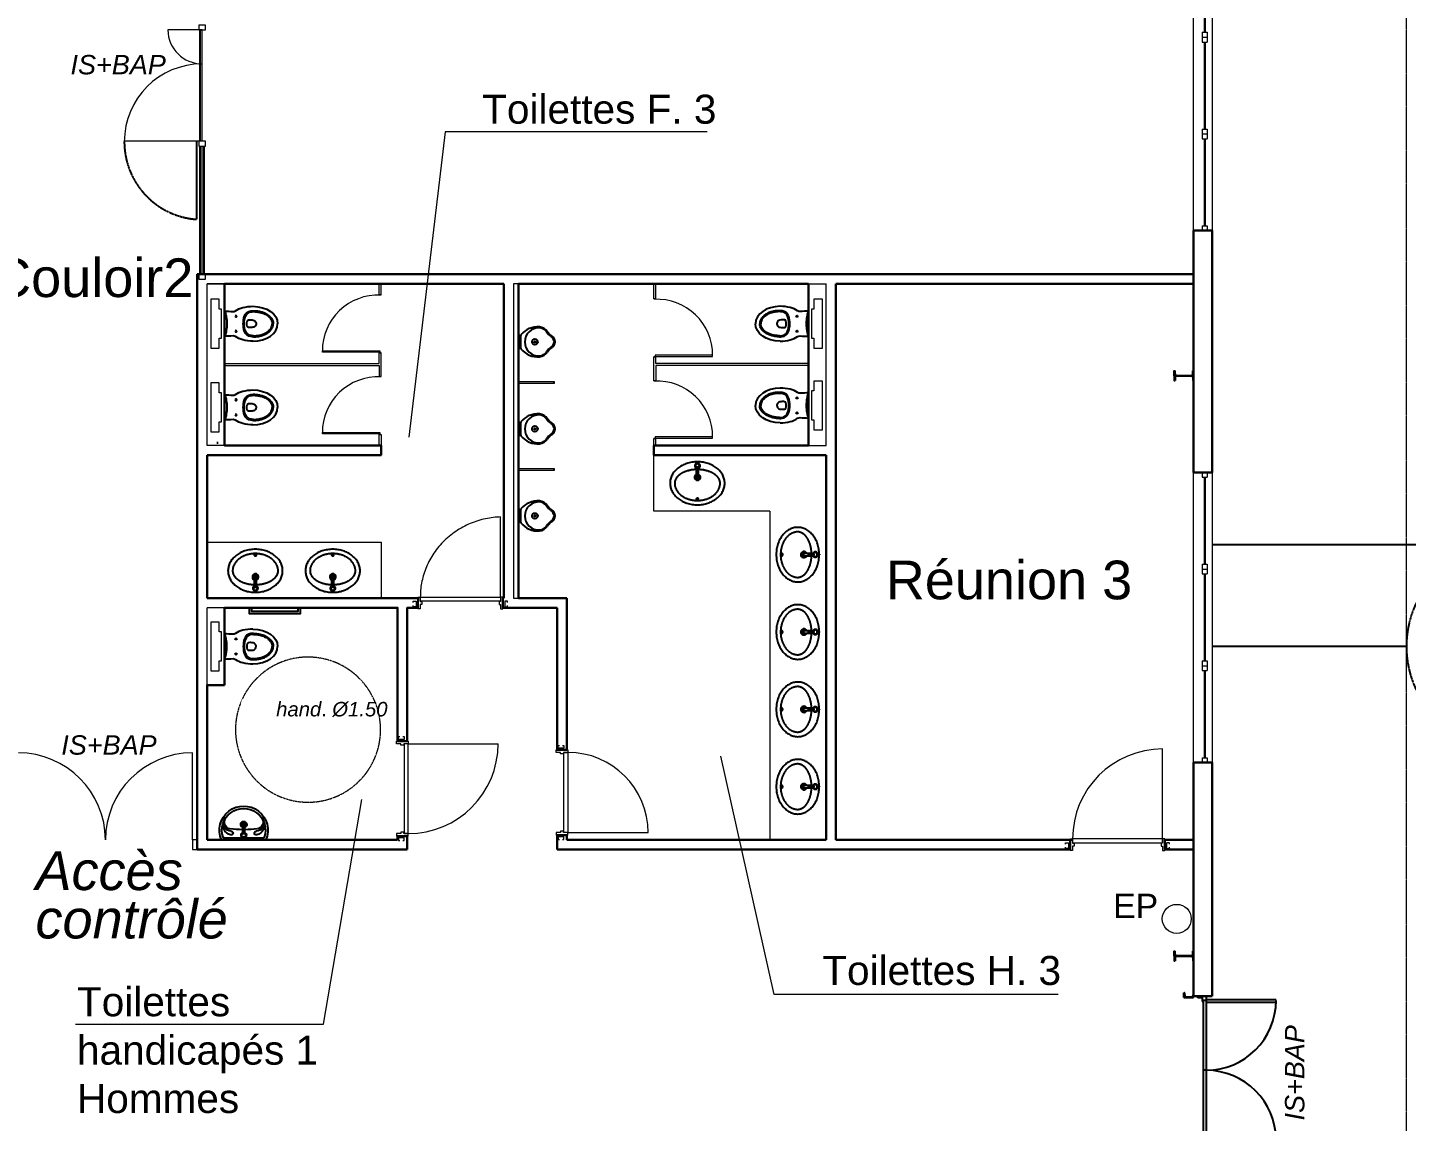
# Model space of a CAD drawing. Header units: metres. Extents: x 134472 to 303672, y 136880 to 366415.
# Drawn here: x 260292 to 274547, y 278638 to 289949 of the extents above; entities that cross this region are included whole.
import ezdxf

# ---------------------------------------------------------------- set-up
doc = ezdxf.new("R2010")
doc.units = ezdxf.units.M
doc.header["$LTSCALE"] = 2
doc.header["$MEASUREMENT"] = 0
for name, pattern in [('CONTINU', [0]), ('Planta_2$0$CACHE', [0.375, 0.25, -0.125]), ('STYLE_12', [0.46875, 0.3125, -0.15625])]:
    doc.linetypes.add(name, pattern=pattern)
for name, color, linetype in [('0.01', 8, 'Continuous'), ('0.1TEN', 133, 'Planta_2$0$CACHE'), ('1', 5, 'Continuous'), ('16', 112, 'Continuous'), ('CFD-Tech Plumbing', 7, 'Continuous'), ('MOJI', 7, 'Continuous'), ('X-carpinterias', 4, 'Continuous')]:
    doc.layers.add(name, color=color, linetype=linetype)
for name, color, linetype, lineweight in [('0.03', 151, 'Continuous', 5), ('0.03TEN', 8, 'STYLE_12', 5), ('0.10', 92, 'Continuous', 9), ('0.15', 5, 'Continuous', 15), ('0.30', 1, 'Continuous', 30), ('slh-aa-chassis', 3, 'Continuous', 0), ('slh-aa-EP', 2, 'Continuous', 0)]:
    doc.layers.add(name, color=color, linetype=linetype, lineweight=lineweight)
doc.styles.add('arial', font='arial.ttf')

# ---------------------------------------------------------------- blocks, each defined once
blk = doc.blocks.new('toilet')
for points in [[(295, 180, 0.062452), (190, 167, 0.08424), (114, 133, -0.160362), (89, 126, 0.004478), (0, 130), (0, 0), (0, -130, 0.004478), (89, -126, -0.160362), (114, -133, 0.08424), (190, -167, 0.062452), (295, -180)], [(0, -120), (2, -120, 0.30557), (7, -116, 0.057888), (19, -72, 0.038336), (25, 0, 0.038336), (19, 72, 0.057888), (7, 116, 0.30557), (2, 120), (0, 120)], [(300, 135, 0.031937), (274, 133, 0.284793), (208, 80, 0.083519), (195, 0, 0.083519), (208, -80, 0.284793), (274, -133, 0.031937), (300, -135)], [(300, 125, 0.031937), (275, 123, 0.284793), (218, 77, 0.083519), (205, 0, 0.083519), (218, -77, 0.284793), (275, -123, 0.031937), (300, -125)]]:
    blk.add_lwpolyline(points, format="xyb")
blk.add_lwpolyline([(5, 115), (5, 0), (5, -115)])
blk.add_lwpolyline([(249, 39, 0.321323), (236, 28, 0.058759), (232, 0, 0.058759), (236, -28, 0.321323), (249, -39, 0.062214), (298, -37, 0.292941), (326, -12, 0.06519), (328, 0, 0.06519), (326, 12, 0.292941), (298, 37, 0.062214)], format="xyb", close=True)
for centre in [(120, 78), (120, -78)]:
    blk.add_circle(centre, 7.5)
at = {"extrusion": (0, 0, -1)}
blk.add_ellipse((295, 0), major_axis=(-255, 0), ratio=0.705828, start_param=1.570647, end_param=3.141292, dxfattribs=at)
blk.add_ellipse((295, 0), major_axis=(255, 0), ratio=0.705827, start_param=4.712055, end_param=6.282514)
for points, knots in [([(300, 135), (307, 135), (314, 135), (335, 133), (348, 132), (374, 126), (386, 123), (410, 115), (421, 110), (441, 98), (451, 92), (468, 78), (475, 71), (488, 55), (493, 46), (500, 31), (502, 24), (504, 11), (505, 5), (505, 0)], [1.570796, 1.570796, 1.570796, 1.570796, 1.675776, 1.675776, 1.873884, 1.873884, 2.071992, 2.071992, 2.270101, 2.270101, 2.468209, 2.468209, 2.666317, 2.666317, 2.864425, 2.864425, 3.022458, 3.022458, 3.141593, 3.141593, 3.141593, 3.141593]), ([(300, 125), (307, 125), (314, 125), (334, 123), (347, 122), (373, 116), (386, 113), (409, 104), (420, 99), (438, 88), (445, 84), (458, 73), (464, 67), (475, 56), (479, 50), (486, 37), (489, 31), (493, 18), (494, 11), (495, 3), (495, 2), (495, 0)], [1.570796, 1.570796, 1.570796, 1.570796, 1.674428, 1.674428, 1.881692, 1.881692, 2.088956, 2.088956, 2.296219, 2.296219, 2.456954, 2.456954, 2.618871, 2.618871, 2.780788, 2.780788, 2.942705, 2.942705, 3.104622, 3.104622, 3.141593, 3.141593, 3.141593, 3.141593]), ([(300, -125), (307, -125), (314, -125), (334, -123), (347, -122), (373, -116), (386, -113), (409, -104), (420, -99), (438, -88), (445, -84), (458, -73), (464, -67), (475, -56), (479, -50), (486, -37), (489, -31), (493, -18), (494, -11), (495, -3), (495, -2), (495, 0)], [1.570796, 1.570796, 1.570796, 1.570796, 1.674428, 1.674428, 1.881692, 1.881692, 2.088956, 2.088956, 2.296219, 2.296219, 2.456954, 2.456954, 2.618871, 2.618871, 2.780788, 2.780788, 2.942705, 2.942705, 3.104622, 3.104622, 3.141593, 3.141593, 3.141593, 3.141593]), ([(300, -135), (307, -135), (314, -135), (335, -133), (348, -132), (374, -126), (386, -123), (410, -115), (421, -110), (441, -98), (451, -92), (468, -78), (475, -71), (488, -55), (493, -46), (500, -31), (502, -24), (504, -11), (505, -5), (505, 0)], [1.570796, 1.570796, 1.570796, 1.570796, 1.675776, 1.675776, 1.873884, 1.873884, 2.071992, 2.071992, 2.270101, 2.270101, 2.468209, 2.468209, 2.666317, 2.666317, 2.864425, 2.864425, 3.022458, 3.022458, 3.141593, 3.141593, 3.141593, 3.141593])]:
    blk.add_open_spline(points, degree=3, knots=knots)
blk = doc.blocks.new('洗面台')
for p, q in [((-12, -128), (-12, -240)), ((-4, -132), (-4, -184)), ((-3, -68), (-3, -92)), ((-3, -68), (3, -68)), ((3, -92), (3, -68)), ((4, -184), (4, -132)), ((12, -240), (12, -128))]:
    blk.add_line(p, q)
for points in [[(-3, -70, 0), (-17, -70, 0), (-31, -71, 0), (-44, -73, 0), (-58, -75, 0), (-71, -77, 0), (-85, -80, 0), (-98, -84, 0), (-111, -88, 0), (-123, -92, 0), (-135, -97, 0), (-147, -103, 0), (-159, -109, 0), (-170, -115, 0), (-181, -122, 0), (-191, -129, 0), (-201, -136, 0), (-211, -144, 0), (-220, -153, 0), (-228, -161, 0), (-236, -170, 0), (-243, -179, 0), (-250, -189, 0), (-256, -199, 0), (-262, -209, 0), (-267, -219, 0), (-271, -229, 0), (-274, -240, 0), (-277, -250, 0), (-280, -261, 0), (-281, -272, 0), (-282, -283, 0), (-282, -294, 0), (-282, -305, 0), (-281, -315, 0), (-279, -326, 0), (-277, -337, 0), (-274, -348, 0), (-270, -358, 0), (-266, -368, 0), (-261, -378, 0), (-255, -388, 0), (-249, -398, 0), (-242, -408, 0), (-234, -417, 0), (-226, -426, 0), (-218, -434, 0), (-209, -442, 0), (-199, -450, 0), (-189, -458, 0), (-179, -465, 0), (-168, -472, 0), (-156, -478, 0), (-145, -484, 0), (-133, -489, 0), (-120, -494, 0), (-108, -498, 0), (-95, -502, 0), (-82, -505, 0), (-68, -508, 0), (-55, -511, 0), (-41, -513, 0), (-28, -514, 0), (-14, -515, 0), (0, -515, 0), (14, -515, 0), (28, -514, 0), (41, -513, 0), (55, -511, 0), (68, -508, 0), (82, -505, 0), (95, -502, 0), (108, -498, 0), (120, -494, 0), (133, -489, 0), (145, -484, 0), (156, -478, 0), (168, -472, 0), (179, -465, 0), (189, -458, 0), (199, -450, 0), (209, -442, 0), (218, -434, 0), (226, -426, 0), (234, -417, 0), (242, -408, 0), (249, -398, 0), (255, -388, 0), (261, -378, 0), (266, -368, 0), (270, -358, 0), (274, -348, 0), (277, -337, 0), (279, -326, 0), (281, -315, 0), (282, -305, 0), (283, -294, 0), (282, -283, 0), (281, -272, 0), (280, -261, 0), (277, -250, 0), (274, -240, 0), (271, -229, 0), (267, -219, 0), (262, -209, 0), (256, -199, 0), (250, -189, 0), (243, -179, 0), (236, -170, 0), (228, -161, 0), (220, -153, 0), (211, -144, 0), (201, -136, 0), (191, -129, 0), (181, -122, 0), (170, -115, 0), (159, -109, 0), (147, -103, 0), (135, -97, 0), (123, -92, 0), (111, -88, 0), (98, -84, 0), (85, -80, 0), (71, -77, 0), (58, -75, 0), (44, -73, 0), (31, -71, 0), (17, -70, 0), (3, -70, 0)], [(-12, -150, 0), (-15, -150, 0), (-18, -150, 0), (-21, -151, 0), (-24, -151, 0), (-26, -151, 0), (-29, -151, 0), (-32, -151, 0), (-35, -152, 0), (-37, -152, 0), (-40, -152, 0), (-43, -152, 0), (-46, -153, 0), (-48, -153, 0), (-51, -153, 0), (-54, -154, 0), (-57, -154, 0), (-59, -155, 0), (-62, -155, 0), (-65, -155, 0), (-67, -156, 0), (-70, -156, 0), (-73, -157, 0), (-75, -158, 0), (-78, -158, 0), (-80, -159, 0), (-83, -159, 0), (-86, -160, 0), (-88, -160, 0), (-91, -161, 0), (-93, -162, 0), (-96, -162, 0), (-99, -163, 0), (-101, -164, 0), (-104, -165, 0), (-106, -165, 0), (-109, -166, 0), (-111, -167, 0), (-113, -168, 0), (-116, -169, 0), (-118, -169, 0), (-121, -170, 0), (-123, -171, 0), (-125, -172, 0), (-128, -173, 0), (-130, -174, 0), (-132, -175, 0), (-135, -176, 0), (-137, -177, 0), (-139, -178, 0), (-141, -179, 0), (-144, -180, 0), (-146, -181, 0), (-148, -182, 0), (-150, -183, 0), (-152, -184, 0), (-154, -185, 0), (-157, -186, 0), (-159, -187, 0), (-161, -189, 0), (-163, -190, 0), (-165, -191, 0), (-167, -192, 0), (-169, -193, 0), (-171, -194, 0), (-172, -196, 0), (-174, -197, 0), (-176, -198, 0), (-178, -199, 0), (-180, -201, 0), (-182, -202, 0), (-183, -203, 0), (-185, -205, 0), (-187, -206, 0), (-188, -207, 0), (-190, -209, 0), (-192, -210, 0), (-193, -211, 0), (-195, -213, 0), (-196, -214, 0), (-198, -216, 0), (-199, -217, 0), (-201, -219, 0), (-202, -220, 0), (-204, -221, 0), (-205, -223, 0), (-206, -224, 0), (-208, -226, 0), (-209, -227, 0), (-210, -229, 0), (-212, -230, 0), (-213, -232, 0), (-214, -234, 0), (-215, -235, 0), (-216, -237, 0), (-217, -238, 0), (-218, -240, 0), (-219, -241, 0), (-220, -243, 0), (-221, -244, 0), (-222, -246, 0), (-223, -248, 0), (-224, -249, 0), (-225, -251, 0), (-226, -253, 0), (-226, -254, 0), (-227, -256, 0), (-228, -257, 0), (-228, -259, 0), (-229, -261, 0), (-230, -262, 0), (-230, -264, 0), (-231, -266, 0), (-231, -267, 0), (-232, -269, 0), (-232, -271, 0), (-233, -272, 0), (-233, -274, 0), (-233, -276, 0), (-234, -277, 0), (-234, -279, 0), (-234, -281, 0), (-234, -282, 0), (-235, -284, 0), (-235, -286, 0), (-235, -287, 0), (-235, -289, 0), (-235, -291, 0), (-235, -293, 0)], [(235, -293, 0), (235, -291, 0), (235, -289, 0), (235, -287, 0), (235, -286, 0), (235, -284, 0), (234, -282, 0), (234, -281, 0), (234, -279, 0), (234, -277, 0), (233, -276, 0), (233, -274, 0), (233, -272, 0), (232, -271, 0), (232, -269, 0), (231, -267, 0), (231, -266, 0), (230, -264, 0), (230, -262, 0), (229, -261, 0), (228, -259, 0), (228, -257, 0), (227, -256, 0), (226, -254, 0), (226, -253, 0), (225, -251, 0), (224, -249, 0), (223, -248, 0), (222, -246, 0), (221, -244, 0), (220, -243, 0), (219, -241, 0), (218, -240, 0), (217, -238, 0), (216, -237, 0), (215, -235, 0), (214, -234, 0), (213, -232, 0), (212, -230, 0), (210, -229, 0), (209, -227, 0), (208, -226, 0), (206, -224, 0), (205, -223, 0), (204, -221, 0), (202, -220, 0), (201, -219, 0), (199, -217, 0), (198, -216, 0), (196, -214, 0), (195, -213, 0), (193, -211, 0), (192, -210, 0), (190, -209, 0), (188, -207, 0), (187, -206, 0), (185, -205, 0), (183, -203, 0), (182, -202, 0), (180, -201, 0), (178, -199, 0), (176, -198, 0), (174, -197, 0), (172, -196, 0), (171, -194, 0), (169, -193, 0), (167, -192, 0), (165, -191, 0), (163, -190, 0), (161, -189, 0), (159, -187, 0), (157, -186, 0), (154, -185, 0), (152, -184, 0), (150, -183, 0), (148, -182, 0), (146, -181, 0), (144, -180, 0), (141, -179, 0), (139, -178, 0), (137, -177, 0), (135, -176, 0), (132, -175, 0), (130, -174, 0), (128, -173, 0), (125, -172, 0), (123, -171, 0), (121, -170, 0), (118, -169, 0), (116, -169, 0), (113, -168, 0), (111, -167, 0), (109, -166, 0), (106, -165, 0), (104, -165, 0), (101, -164, 0), (99, -163, 0), (96, -162, 0), (93, -162, 0), (91, -161, 0), (88, -160, 0), (86, -160, 0), (83, -159, 0), (80, -159, 0), (78, -158, 0), (75, -158, 0), (73, -157, 0), (70, -156, 0), (67, -156, 0), (65, -155, 0), (62, -155, 0), (59, -155, 0), (57, -154, 0), (54, -154, 0), (51, -153, 0), (48, -153, 0), (46, -153, 0), (43, -152, 0), (40, -152, 0), (37, -152, 0), (35, -152, 0), (32, -151, 0), (29, -151, 0), (26, -151, 0), (24, -151, 0), (21, -151, 0), (18, -150, 0), (15, -150, 0), (12, -150, 0)], [(-235, -293, 0), (-235, -297, 0), (-235, -301, 0), (-234, -306, 0), (-234, -310, 0), (-233, -314, 0), (-232, -319, 0), (-232, -323, 0), (-230, -327, 0), (-229, -331, 0), (-228, -336, 0), (-226, -340, 0), (-225, -344, 0), (-223, -348, 0), (-221, -352, 0), (-219, -356, 0), (-217, -360, 0), (-215, -364, 0), (-212, -368, 0), (-210, -372, 0), (-207, -376, 0), (-204, -380, 0), (-202, -384, 0), (-199, -387, 0), (-195, -391, 0), (-192, -395, 0), (-189, -398, 0), (-185, -402, 0), (-182, -405, 0), (-178, -408, 0), (-174, -412, 0), (-170, -415, 0), (-166, -418, 0), (-162, -421, 0), (-158, -424, 0), (-153, -427, 0), (-149, -430, 0), (-145, -432, 0), (-140, -435, 0), (-135, -438, 0), (-131, -440, 0), (-126, -442, 0), (-121, -445, 0), (-116, -447, 0), (-111, -449, 0), (-106, -451, 0), (-100, -453, 0), (-95, -455, 0), (-90, -456, 0), (-85, -458, 0), (-79, -460, 0), (-74, -461, 0), (-68, -462, 0), (-63, -464, 0), (-57, -465, 0), (-51, -466, 0), (-46, -467, 0), (-40, -467, 0), (-34, -468, 0), (-29, -469, 0), (-23, -469, 0), (-17, -470, 0), (-12, -470, 0), (-6, -470, 0), (0, -470, 0), (6, -470, 0), (12, -470, 0), (17, -470, 0), (23, -469, 0), (29, -469, 0), (34, -468, 0), (40, -467, 0), (46, -467, 0), (51, -466, 0), (57, -465, 0), (63, -464, 0), (68, -462, 0), (74, -461, 0), (79, -460, 0), (85, -458, 0), (90, -456, 0), (95, -455, 0), (100, -453, 0), (106, -451, 0), (111, -449, 0), (116, -447, 0), (121, -445, 0), (126, -442, 0), (131, -440, 0), (135, -438, 0), (140, -435, 0), (145, -432, 0), (149, -430, 0), (153, -427, 0), (158, -424, 0), (162, -421, 0), (166, -418, 0), (170, -415, 0), (174, -412, 0), (178, -408, 0), (182, -405, 0), (185, -402, 0), (189, -398, 0), (192, -395, 0), (195, -391, 0), (199, -387, 0), (202, -384, 0), (204, -380, 0), (207, -376, 0), (210, -372, 0), (212, -368, 0), (215, -364, 0), (217, -360, 0), (219, -356, 0), (221, -352, 0), (223, -348, 0), (225, -344, 0), (226, -340, 0), (228, -336, 0), (229, -331, 0), (230, -327, 0), (232, -323, 0), (232, -319, 0), (233, -314, 0), (234, -310, 0), (234, -306, 0), (235, -301, 0), (235, -297, 0), (235, -293, 0)], [(-12, -456, 0), (-12, -456, 0), (-12, -456, 0), (-12, -457, 0), (-12, -457, 0), (-12, -457, 0), (-12, -458, 0), (-12, -458, 0), (-12, -458, 0), (-11, -459, 0), (-11, -459, 0), (-11, -459, 0), (-10, -460, 0), (-10, -460, 0), (-10, -460, 0), (-9, -460, 0), (-9, -461, 0), (-8, -461, 0), (-8, -461, 0), (-7, -461, 0), (-7, -462, 0), (-6, -462, 0), (-6, -462, 0), (-5, -462, 0), (-5, -462, 0), (-4, -462, 0), (-4, -462, 0), (-3, -463, 0), (-2, -463, 0), (-2, -463, 0), (-1, -463, 0), (-1, -463, 0), (0, -463, 0), (1, -463, 0), (1, -463, 0), (2, -463, 0), (2, -463, 0), (3, -463, 0), (4, -462, 0), (4, -462, 0), (5, -462, 0), (5, -462, 0), (6, -462, 0), (6, -462, 0), (7, -462, 0), (7, -461, 0), (8, -461, 0), (8, -461, 0), (9, -461, 0), (9, -460, 0), (10, -460, 0), (10, -460, 0), (10, -460, 0), (11, -459, 0), (11, -459, 0), (11, -459, 0), (12, -458, 0), (12, -458, 0), (12, -458, 0), (12, -457, 0), (12, -457, 0), (12, -457, 0), (12, -456, 0), (12, -456, 0), (12, -456, 0), (12, -455, 0), (12, -455, 0), (12, -454, 0), (12, -454, 0), (12, -454, 0), (12, -453, 0), (12, -453, 0), (12, -453, 0), (11, -452, 0), (11, -452, 0), (11, -452, 0), (10, -451, 0), (10, -451, 0), (10, -451, 0), (9, -451, 0), (9, -450, 0), (8, -450, 0), (8, -450, 0), (7, -450, 0), (7, -449, 0), (6, -449, 0), (6, -449, 0), (5, -449, 0), (5, -449, 0), (4, -449, 0), (4, -449, 0), (3, -448, 0), (2, -448, 0), (2, -448, 0), (1, -448, 0), (1, -448, 0), (0, -448, 0), (-1, -448, 0), (-1, -448, 0), (-2, -448, 0), (-2, -448, 0), (-3, -448, 0), (-4, -449, 0), (-4, -449, 0), (-5, -449, 0), (-5, -449, 0), (-6, -449, 0), (-6, -449, 0), (-7, -449, 0), (-7, -450, 0), (-8, -450, 0), (-8, -450, 0), (-9, -450, 0), (-9, -451, 0), (-10, -451, 0), (-10, -451, 0), (-10, -451, 0), (-11, -452, 0), (-11, -452, 0), (-11, -452, 0), (-12, -453, 0), (-12, -453, 0), (-12, -453, 0), (-12, -454, 0), (-12, -454, 0), (-12, -454, 0), (-12, -455, 0), (-12, -455, 0), (-12, -456, 0)]]:
    blk.add_polyline3d(points)
for centre, radius, start, end in [((0, -112), 27.5, 96.2629, 242.9643), ((0, -112), 20.5, 0, 180), ((0, -112), 20.5, 180, 0), ((-4, -126), 1.7, 0, 180), ((-4, -126), 1.7, 180, 0), ((4, -126), 1.7, 0, 180), ((4, -126), 1.7, 180, 0), ((0, -112), 27.5, 297.0357, 83.7371), ((0, -230), 31.5, 113.3799, 66.6201), ((0, -230), 23.5, 122.1349, 57.8651), ((0, -256), 24.8, 59.7107, 120.2893), ((0, -262), 24.8, 59.7107, 120.2893), ((0, -219), 24.8, 239.7107, 300.2893), ((0, -144), 40, 264.2608, 275.7392), ((115, -293), 120, 0, 2.007)]:
    blk.add_arc(centre, radius, start, end)
blk = doc.blocks.new('A$C222E2FC4')
for radius in [30, 7]:
    blk.add_circle((0, -170), radius)
for centre, radius, start, end in [((-151, 58), 115, 313.3209, 329.3595), ((151, 58), 115, 210.6405, 226.6791), ((79, -204), 235, 130.283, 183.4274), ((0, -210), 145, 90, 183.0755), ((0, -593), 573, 90, 97.1827), ((0, -593), 573, 82.8173, 90), ((0, -210), 145, 356.9245, 90), ((-79, -204), 235, 356.5726, 49.717), ((-37, -202), 119, 187.8342, 234.9693), ((-53, -212), 92.5, 183.9411, 220.7425), ((-42, -202), 107, 221.0811, 234.9693), ((42, -202), 107, 305.0307, 318.9189), ((37, -202), 119, 305.0307, 352.1658), ((53, -212), 92.5, 319.2575, 356.0589), ((-212, -449), 184, 34.1818, 54.587), ((-217, -449), 196, 34.1818, 54.587), ((0, -310), 69.5, 210.3208, 329.6792), ((0, -301), 66.6, 214.1977, 325.8023), ((217, -449), 196, 125.413, 145.8182), ((212, -449), 184, 125.413, 145.8182)]:
    blk.add_arc(centre, radius, start, end)
blk = doc.blocks.new('bowl')
at = {"layer": 'CFD-Tech Plumbing'}
for p, q in [((-20, 203), (-20, 0)), ((0, -229), (0, 229)), ((-178, 12), (-66, 12)), ((-122, 4), (-70, 4)), ((-30, 3), (-6, 3)), ((-20, 0), (-20, -203)), ((-6, -3), (-6, 3)), ((-66, -12), (-178, -12)), ((-70, -4), (-122, -4)), ((-6, -3), (-30, -3))]:
    blk.add_line(p, q, dxfattribs=at)
for centre, radius, start, end in [((-100, 0), 250, 66.4218, 293.5782), ((-100, 0), 225, 70.9992, 289.0008), ((-184, 128), 72.4, 11.7772, 123.2618), ((-170, 127), 80, 1.714, 114.9875), ((-152, 108), 105, 14.9396, 115.7465), ((-30, 203), 10, 0, 70.9993), ((-160, 0), 31.5, 23.3799, 336.6201), ((-157, 0), 24.8, 149.7107, 210.2893), ((-200, 0), 24.8, 329.7107, 30.2893), ((-160, 0), 20, 38.6822, 141.3178), ((-194, 0), 24.8, 329.7107, 30.2893), ((-82, 0), 40, 174.2608, 185.7392), ((-1405, 0), 1300, 0.5509, 6.2883), ((-70, 130), 20, 181.714, 14.9396), ((-50, 0), 27.5, 6.2629, 152.9643), ((-50, 0), 20.5, 90, 270), ((-64, 4), 1.7, 90, 270), ((-64, 4), 1.7, 270, 90), ((-50, 0), 20.5, 270, 90), ((-184, -128), 72.4, 236.7382, 349.6681), ((-170, -127), 80, 245.0125, 358.286), ((-152, -108), 105, 244.2535, 345.0604), ((-160, 0), 20, 218.6822, 321.3178), ((-1405, 0), 1300, 353.7885, 359.4491), ((-70, -130), 20, 345.0604, 178.286), ((-50, 0), 27.5, 207.0357, 353.7371), ((-64, -4), 1.7, 90, 270), ((-64, -4), 1.7, 270, 90), ((-30, -203), 10, 289.0007, 0)]:
    blk.add_arc(centre, radius, start, end, dxfattribs=at)
blk = doc.blocks.new('chassis simple 1m')
at = {"layer": 'slh-aa-chassis', "linetype": 'CONTINU', "lineweight": 0}
for p, q in [((0, 0), (50, 0)), ((0, 0), (0, -50)), ((50, 0), (50, -50)), ((0, -50), (50, -50)), ((20, -50), (20, -950)), ((30, -50), (30, -950)), ((0, -950), (50, -950)), ((0, -950), (0, -1000)), ((50, -950), (50, -1000)), ((0, -1000), (50, -1000))]:
    blk.add_line(p, q, dxfattribs=at)
blk = doc.blocks.new('slh-aa-EP')
at = {"color": 0, "linetype": 'ByBlock', "lineweight": -2}
blk.add_circle((0, 0), 150, dxfattribs=at)
at = {"color": 0, "linetype": 'ByBlock', "lineweight": -2, "insert": (-192, 10), "char_height": 250, "attachment_point": 9, "style": 'arial'}
blk.add_mtext('EP', dxfattribs=at)

msp = doc.modelspace()

# ---------------------------------------------------------------- linework, layer by layer
at = {"layer": '0.01', "flags": 128}
for points in [[(262074.586, 288774.317), (262074.586, 289924.317)], [(262074.586, 287399.317), (262074.586, 288724.317)], [(262118.586, 287399.317), (262118.586, 288724.317)]]:
    msp.add_lwpolyline(points, dxfattribs=at)
at = {"layer": '0.03', "flags": 128}
for points in [[(262096.586, 289924.317), (261741.555, 289924.317)], [(262096.586, 288774.317), (262096.586, 289924.317)], [(262096.586, 288774.317), (261291.601, 288774.317)], [(262096.586, 287399.317), (262096.586, 288724.317)], [(262326.586, 287299.317), (262146.586, 287299.317)], [(262146.586, 285629.317), (262146.586, 287299.317)], [(262146.586, 287299.317), (262326.586, 287299.317)], [(265366.586, 287299.317), (265316.586, 287299.317), (265316.586, 284049.317)], [(268366.586, 287299.317), (268546.586, 287299.317)], [(268546.586, 285629.317), (268546.586, 287299.317)], [(262296.586, 286736.817), (262296.586, 287036.817), (262271.586, 287036.817), (262271.586, 287139.317), (262184.586, 287139.317), (262184.586, 286634.317), (262271.586, 286634.317), (262271.586, 286736.817), (262296.586, 286736.817)], [(268396.586, 287036.817), (268396.586, 286736.817), (268421.586, 286736.817), (268421.586, 286634.317), (268508.586, 286634.317), (268508.586, 287139.317), (268421.586, 287139.317), (268421.586, 287036.817), (268396.586, 287036.817)], [(262296.586, 285871.817), (262296.586, 286171.817), (262271.586, 286171.817), (262271.586, 286274.317), (262184.586, 286274.317), (262184.586, 285769.317), (262271.586, 285769.317), (262271.586, 285871.817), (262296.586, 285871.817)], [(268396.586, 286191.817), (268396.586, 285891.817), (268421.586, 285891.817), (268421.586, 285789.317), (268508.586, 285789.317), (268508.586, 286294.317), (268421.586, 286294.317), (268421.586, 286191.817), (268396.586, 286191.817)], [(262326.586, 285629.317), (262146.586, 285629.317)], [(266766.586, 284949.317), (266766.586, 285529.317)], [(268366.586, 285629.317), (268546.586, 285629.317)], [(262146.586, 284949.317), (262146.586, 284369.317)], [(265181.586, 284059.317), (265181.586, 284888.774)], [(267966.586, 284949.317), (266766.586, 284949.317)], [(267966.586, 284949.317), (267966.586, 281549.325)], [(262146.586, 284629.317), (263946.586, 284629.317)], [(263946.586, 284629.317), (263946.586, 284049.317)], [(264326.586, 283954.317), (264326.586, 284044.317)], [(265206.586, 283954.317), (265206.586, 284044.317)], [(265316.586, 284049.317), (265366.586, 284049.317)], [(262146.586, 281549.317), (262146.586, 283949.317)], [(262146.586, 282329.317), (262146.586, 283949.317)], [(262326.586, 283949.317), (262146.586, 283949.317)], [(262296.586, 283399.317), (262296.586, 283699.317), (262271.586, 283699.317), (262271.586, 283801.817), (262184.586, 283801.817), (262184.586, 283296.817), (262271.586, 283296.817), (262271.586, 283399.317), (262296.586, 283399.317)], [(262326.586, 283149.317), (262146.586, 283149.317)], [(264121.586, 282569.317), (264211.586, 282569.317)], [(264226.586, 282544.317), (265156.586, 282544.317), (265156.586, 282544.317)], [(261996.586, 281549.317), (261996.586, 282449.317)], [(265771.586, 282479.317), (265861.586, 282479.317)], [(272025.364, 281559.378), (272025.364, 282489.378), (272025.364, 282489.378)], [(264121.586, 281589.317), (264211.586, 281589.317)], [(265771.586, 281599.317), (265861.586, 281599.317)], [(265876.586, 281624.317), (266706.586, 281624.317), (266706.586, 281624.317)], [(271070.364, 281454.378), (271070.364, 281544.378)], [(272050.364, 281454.378), (272050.364, 281544.378)]]:
    msp.add_lwpolyline(points, dxfattribs=at)
for points in [[(261741.555, 289924.317, 0.410094925), (262096.586, 289574.251)], [(262096.586, 289574.317, 0.414213562), (261291.586, 288769.317)], [(263939.383, 287182.525, 0.427914935), (263339.063, 286605.52)], [(267374.108, 286562.317, 0.427914935), (266773.789, 287139.321)], [(263939.383, 286337.525, 0.427914935), (263339.063, 285760.52)], [(267374.108, 285717.317, 0.427914935), (266773.789, 286294.321)], [(264226.586, 281614.317, 0.414213562), (265156.586, 282544.317)], [(261096.586, 281549.317, 0.414213562), (260196.586, 282449.317)], [(261996.586, 282449.317, 0.414213562), (261096.586, 281549.317)], [(266706.586, 281624.317, 0.414213562), (265876.586, 282454.317)], [(272025.364, 282489.378, 0.414213562), (271095.364, 281559.378)]]:
    msp.add_lwpolyline(points, format="xyb", dxfattribs=at)
at = {"layer": '0.03', "linetype": 'Continuous', "lineweight": 0, "flags": 128}
msp.add_lwpolyline([(261996.586, 281449.317), (262046.586, 281449.317), (262046.586, 281549.317), (261996.586, 281549.317)], close=True, dxfattribs=at)
at = {"layer": '0.03'}
msp.add_rational_spline([(265181.586, 284888.774), (264351.586, 284862.854), (264351.586, 284059.317)], [1, 0.718421208107, 1], degree=2, dxfattribs=at)
at = {"layer": '0.03TEN', "flags": 128}
msp.add_lwpolyline([(274546.586, 268331.09), (274546.586, 318259.318)], dxfattribs=at)
msp.add_lwpolyline([(263191.01, 283439.212, 1), (263191.01, 281939.212, 1), (263191.01, 283439.212)], format="xyb", dxfattribs=at)
at = {"layer": '0.10', "flags": 128}
for points in [[(262062.586, 289974.317), (262062.586, 289924.317), (262130.586, 289924.317), (262130.586, 289974.317)], [(262062.586, 288774.317), (262062.586, 288724.317), (262130.586, 288724.317), (262130.586, 288774.317)], [(262062.586, 287399.317), (262062.586, 287349.317), (262130.586, 287349.317), (262130.586, 287399.317)], [(263339.063, 286605.52), (263934.598, 286605.52), (263934.598, 286592.52), (263339.063, 286592.52)], [(267374.108, 286562.317), (266778.573, 286562.317), (266778.573, 286549.317), (267374.108, 286549.317)], [(263339.063, 285760.52), (263934.598, 285760.52), (263934.598, 285747.52), (263339.063, 285747.52)], [(267374.108, 285717.317), (266778.573, 285717.317), (266778.573, 285704.317), (267374.108, 285704.317)], [(264351.586, 284059.317), (265181.586, 284059.317), (265181.586, 284019.317), (264351.586, 284019.317)], [(264226.586, 281614.317), (264226.586, 282544.317), (264186.586, 282544.317), (264186.586, 281614.317)], [(265876.586, 282454.317), (265876.586, 281624.317), (265836.586, 281624.317), (265836.586, 282454.317)], [(272025.364, 281559.378), (271095.364, 281559.378), (271095.364, 281519.378), (272025.364, 281519.378)]]:
    msp.add_lwpolyline(points, close=True, dxfattribs=at)
at = {"layer": '0.10', "extrusion": (0, 1, 0), "flags": 128}
for points, elevation in [([(-263926.586, 0), (-263946.586, 0), (-263926.586, 0)], 287186.114), ([(-266786.586, 0), (-266766.586, 0), (-266786.586, 0)], 287142.91), ([(-263926.586, 0), (-263946.586, 0), (-263926.586, 0)], 286587.52), ([(-266786.586, 0), (-266766.586, 0), (-266786.586, 0)], 286544.317), ([(-263926.586, 0), (-263946.586, 0), (-263926.586, 0)], 286341.114), ([(-266786.586, 0), (-266766.586, 0), (-266786.586, 0)], 286297.91), ([(-263939.598, 0), (-263926.586, 0), (-263946.586, 0)], 285742.52), ([(-266773.573, 0), (-266786.586, 0), (-266766.586, 0)], 285699.317)]:
    msp.add_lwpolyline(points, dxfattribs=dict(at, elevation=elevation))
at = {"layer": '0.10', "extrusion": (1, 0, 0), "elevation": 262254.668, "flags": 128}
for points in [[(285666.317, 0), (285646.317, 0), (285666.317, 0)], [(285653.304, 0), (285666.317, 0), (285646.317, 0)]]:
    msp.add_lwpolyline(points, dxfattribs=at)
at = {"layer": '0.10', "flags": 128}
for points in [[(264279.079, 284004.317), (264279.079, 284017.017, -0.414213562), (264281.379, 284019.317), (264306.779, 284019.317, -0.414213562), (264309.079, 284017.017), (264309.079, 283961.617, -0.41421413), (264306.779, 283959.317), (264281.379, 283959.317, -0.414212994), (264279.079, 283961.617), (264279.079, 283974.317)], [(264279.079, 284004.317), (264279.079, 284017.017, -0.414213562), (264281.379, 284019.317), (264306.779, 284019.317, -0.414213562), (264309.079, 284017.017), (264309.079, 283961.617, -0.41421413), (264306.779, 283959.317), (264281.379, 283959.317, -0.414212994), (264279.079, 283961.617), (264279.079, 283974.317)], [(265254.093, 284004.317), (265254.093, 284017.017, 0.414213562), (265251.793, 284019.317), (265226.393, 284019.317, 0.414213562), (265224.093, 284017.017), (265224.093, 283961.617, 0.41421413), (265226.393, 283959.317), (265251.793, 283959.317, 0.414212994), (265254.093, 283961.617), (265254.093, 283974.317)], [(264171.586, 282616.824), (264184.286, 282616.824, -0.414213562), (264186.586, 282614.524), (264186.586, 282589.124, -0.414213562), (264184.286, 282586.824), (264128.886, 282586.824, -0.41421413), (264126.586, 282589.124), (264126.586, 282614.524, -0.414212994), (264128.886, 282616.824), (264141.586, 282616.824)], [(265821.586, 282526.824), (265834.286, 282526.824, -0.414213562), (265836.586, 282524.524), (265836.586, 282499.124, -0.414213562), (265834.286, 282496.824), (265778.886, 282496.824, -0.41421413), (265776.586, 282499.124), (265776.586, 282524.524, -0.414212994), (265778.886, 282526.824), (265791.586, 282526.824)], [(265821.586, 282526.824), (265834.286, 282526.824, -0.414213562), (265836.586, 282524.524), (265836.586, 282499.124, -0.414213562), (265834.286, 282496.824), (265778.886, 282496.824, -0.41421413), (265776.586, 282499.124), (265776.586, 282524.524, -0.414212994), (265778.886, 282526.824), (265791.586, 282526.824)], [(264171.586, 281541.81), (264184.286, 281541.81, 0.414213562), (264186.586, 281544.11), (264186.586, 281569.51, 0.414213562), (264184.286, 281571.81), (264128.886, 281571.81, 0.41421413), (264126.586, 281569.51), (264126.586, 281544.11, 0.414212994), (264128.886, 281541.81), (264141.586, 281541.81)], [(264171.586, 281541.81), (264184.286, 281541.81, 0.414213562), (264186.586, 281544.11), (264186.586, 281569.51, 0.414213562), (264184.286, 281571.81), (264128.886, 281571.81, 0.41421413), (264126.586, 281569.51), (264126.586, 281544.11, 0.414212994), (264128.886, 281541.81), (264141.586, 281541.81)], [(265821.586, 281551.81), (265834.286, 281551.81, 0.414213562), (265836.586, 281554.11), (265836.586, 281579.51, 0.414213562), (265834.286, 281581.81), (265778.886, 281581.81, 0.41421413), (265776.586, 281579.51), (265776.586, 281554.11, 0.414212994), (265778.886, 281551.81), (265791.586, 281551.81)], [(271022.857, 281504.378), (271022.857, 281517.078, -0.414213562), (271025.157, 281519.378), (271050.557, 281519.378, -0.414213562), (271052.857, 281517.078), (271052.857, 281461.678, -0.41421413), (271050.557, 281459.378), (271025.157, 281459.378, -0.414212994), (271022.857, 281461.678), (271022.857, 281474.378)], [(272097.872, 281504.378), (272097.872, 281517.078, 0.414213562), (272095.572, 281519.378), (272070.172, 281519.378, 0.414213562), (272067.872, 281517.078), (272067.872, 281461.678, 0.41421413), (272070.172, 281459.378), (272095.572, 281459.378, 0.414212994), (272097.872, 281461.678), (272097.872, 281474.378)], [(272097.872, 281504.378), (272097.872, 281517.078, 0.414213562), (272095.572, 281519.378), (272070.172, 281519.378, 0.414213562), (272067.872, 281517.078), (272067.872, 281461.678, 0.41421413), (272070.172, 281459.378), (272095.572, 281459.378, 0.414212994), (272097.872, 281461.678), (272097.872, 281474.378)]]:
    msp.add_lwpolyline(points, format="xyb", dxfattribs=at)
at = {"layer": '0.15', "extrusion": (1, 0, 0), "flags": 128}
for elevation in [263926.586, 263946.586]:
    msp.add_lwpolyline([(287186.114, 0), (287299.317, 0)], dxfattribs=dict(at, elevation=elevation))
at = {"layer": '0.15', "extrusion": (-1, 0, 0), "flags": 128}
for elevation in [-266766.586, -266786.586]:
    msp.add_lwpolyline([(-287142.91, 0), (-287299.317, 0)], dxfattribs=dict(at, elevation=elevation))
at = {"layer": '0.15', "flags": 128}
for points in [[(262326.586, 286474.317), (263926.586, 286474.317), (263926.586, 286587.52)], [(263946.586, 286341.114), (263946.586, 286587.52)], [(266766.586, 286297.91), (266766.586, 286544.317)], [(268366.586, 286474.317), (266786.586, 286474.317), (266786.586, 286544.317)], [(262326.586, 286454.317), (263926.586, 286454.317), (263926.586, 286341.114)], [(268366.586, 286454.317), (266786.586, 286454.317), (266786.586, 286297.91)], [(263926.586, 285629.317), (263926.586, 285742.52)], [(263946.586, 285742.52), (263946.586, 285629.317)], [(266766.586, 285629.317), (266766.586, 285699.317)], [(266786.586, 285629.317), (266786.586, 285699.317)], [(264326.586, 284044.317), (264326.586, 284059.317), (264351.586, 284059.317), (264351.586, 284014.317), (264366.586, 284014.317), (264366.586, 283984.317), (264351.586, 283984.317), (264351.586, 283939.317), (264326.586, 283939.317), (264326.586, 283954.317)], [(265206.586, 284044.317), (265206.586, 284059.317), (265181.586, 284059.317), (265181.586, 284014.317), (265166.586, 284014.317), (265166.586, 283984.317), (265181.586, 283984.317), (265181.586, 283939.317), (265206.586, 283939.317), (265206.586, 283954.317)], [(264211.586, 282569.317), (264226.586, 282569.317), (264226.586, 282544.317), (264181.586, 282544.317), (264181.586, 282529.317), (264151.586, 282529.317), (264151.586, 282544.317), (264106.586, 282544.317), (264106.586, 282569.317), (264121.586, 282569.317)], [(265861.586, 282479.317), (265876.586, 282479.317), (265876.586, 282454.317), (265831.586, 282454.317), (265831.586, 282439.317), (265801.586, 282439.317), (265801.586, 282454.317), (265756.586, 282454.317), (265756.586, 282479.317), (265771.586, 282479.317)], [(264211.586, 281589.317), (264226.586, 281589.317), (264226.586, 281614.317), (264181.586, 281614.317), (264181.586, 281629.317), (264151.586, 281629.317), (264151.586, 281614.317), (264106.586, 281614.317), (264106.586, 281589.317), (264121.586, 281589.317)], [(264211.586, 281589.317), (264226.586, 281589.317), (264226.586, 281614.317), (264181.586, 281614.317), (264181.586, 281629.317), (264151.586, 281629.317), (264151.586, 281614.317), (264106.586, 281614.317), (264106.586, 281589.317), (264121.586, 281589.317)], [(265861.586, 281599.317), (265876.586, 281599.317), (265876.586, 281624.317), (265831.586, 281624.317), (265831.586, 281639.317), (265801.586, 281639.317), (265801.586, 281624.317), (265756.586, 281624.317), (265756.586, 281599.317), (265771.586, 281599.317)], [(271070.364, 281544.378), (271070.364, 281559.378), (271095.364, 281559.378), (271095.364, 281514.378), (271110.364, 281514.378), (271110.364, 281484.378), (271095.364, 281484.378), (271095.364, 281439.378), (271070.364, 281439.378), (271070.364, 281454.378)], [(272050.364, 281544.378), (272050.364, 281559.378), (272025.364, 281559.378), (272025.364, 281514.378), (272010.364, 281514.378), (272010.364, 281484.378), (272025.364, 281484.378), (272025.364, 281439.378), (272050.364, 281439.378), (272050.364, 281454.378)], [(272050.364, 281544.378), (272050.364, 281559.378), (272025.364, 281559.378), (272025.364, 281514.378), (272010.364, 281514.378), (272010.364, 281484.378), (272025.364, 281484.378), (272025.364, 281439.378), (272050.364, 281439.378), (272050.364, 281454.378)]]:
    msp.add_lwpolyline(points, dxfattribs=at)
at = {"layer": '0.1TEN', "flags": 128}
for points in [[(261291.586, 288769.317, 0.392527766), (262036.586, 287966.556)], [(274854.124, 284291.779, 0.668178638), (275596.586, 282499.317)]]:
    msp.add_lwpolyline(points, format="xyb", dxfattribs=at)
for points in [[(262036.586, 288769.317), (262036.586, 287966.556)], [(275596.585, 284599.317), (272546.586, 284599.317)], [(274546.586, 283549.317), (272546.586, 283549.317)]]:
    msp.add_lwpolyline(points, dxfattribs=at)
at = {"layer": '0.30', "linetype": 'Continuous'}
for p, q in [((272346.586, 287850.067), (272536.586, 287850.067)), ((272536.586, 285349.317), (272346.586, 285349.317)), ((272346.586, 282349.317), (272536.586, 282349.317))]:
    msp.add_line(p, q, dxfattribs=at)
at = {"layer": '0.30', "flags": 128}
for points in [[(272346.586, 287850.067), (272346.586, 287424.318)], [(272536.586, 287850.067), (272536.586, 287414.317)], [(262046.586, 282299.317), (262046.586, 287399.317)], [(262046.586, 287399.317), (272346.586, 287399.317)], [(262046.586, 281449.317), (262046.586, 287399.317)], [(262046.586, 287399.317), (270806.215, 287399.317)], [(272346.586, 287424.318), (272346.586, 285624.318)], [(272536.586, 287414.317), (272536.586, 285614.317)], [(262326.586, 287299.317), (262326.586, 285629.317), (263946.586, 285629.317), (263946.586, 285529.317), (262146.586, 285529.317)], [(262326.586, 287299.317), (265216.586, 287299.317)], [(265216.586, 284049.317), (265216.586, 287299.317)], [(265366.586, 287299.317), (265366.586, 284049.317)], [(265366.586, 287299.317), (268366.586, 287299.317)], [(268366.586, 287299.317), (268366.586, 285629.317), (266766.586, 285629.317), (266766.586, 285529.317), (268546.586, 285529.317)], [(268646.586, 282299.317), (268646.586, 287299.317)], [(268646.586, 282299.317), (268646.586, 287299.317)], [(268646.586, 287299.317), (272346.586, 287299.317)], [(268646.589, 281549.328), (268646.586, 287299.317)], [(268646.586, 287299.317), (270806.215, 287299.317)], [(268646.586, 287299.317), (270806.215, 287299.317)], [(262146.586, 284049.317), (262146.586, 285529.317)], [(268546.586, 281549.327), (268546.586, 285529.317)], [(272346.586, 285624.318), (272346.586, 285349.317)], [(272536.586, 285614.317), (272536.586, 285349.317)], [(262146.586, 284379.317), (262146.586, 284949.317)], [(264326.586, 284049.317), (262146.586, 284049.317)], [(265206.586, 284049.317), (265216.586, 284049.317)], [(265206.586, 283949.317), (265206.586, 284049.317)], [(265366.586, 284049.317), (265866.586, 284049.317)], [(265766.586, 283949.317), (265766.586, 282479.317), (265866.586, 282479.317), (265866.586, 284049.317)], [(265866.586, 283949.317), (265866.586, 284049.317)], [(264116.586, 282569.317), (264116.586, 283949.317), (262326.586, 283949.317)], [(262326.586, 283149.317), (262326.586, 283949.317)], [(264216.586, 282569.317), (264216.586, 283949.317), (264326.586, 283949.317)], [(265206.586, 283949.317), (265766.586, 283949.317)], [(262326.586, 283149.317), (262146.586, 283149.317), (262146.586, 281549.317)], [(264116.586, 282569.317), (264216.586, 282569.317)], [(265766.586, 282479.317), (265866.586, 282479.317)], [(272346.586, 282349.317), (272346.586, 279932.637)], [(272536.586, 282349.317), (272536.586, 279932.637)], [(264116.586, 281549.317), (262146.586, 281549.317)], [(264116.586, 281549.317), (264116.586, 281589.317)], [(264116.586, 281589.317), (264216.586, 281589.317)], [(264216.586, 281549.317), (264216.586, 281589.317)], [(264216.586, 281449.317), (264216.586, 281589.317)], [(265766.586, 281449.317), (265766.586, 281599.317)], [(265766.586, 281599.317), (265866.586, 281599.317)], [(268546.586, 281549.327), (265866.281, 281549.317)], [(265866.586, 281549.317), (265866.586, 281599.317)], [(271095.365, 281549.337), (268646.585, 281549.328)], [(271070.364, 281449.378), (271070.364, 281549.378)], [(272090.364, 281549.378), (272050.364, 281549.378)], [(272050.364, 281449.378), (272050.364, 281549.378)], [(272346.585, 281549.342), (272050.364, 281549.34)], [(272346.585, 281649.342), (272346.589, 281549.473)], [(264216.586, 281449.317), (262046.586, 281449.317)], [(271070.365, 281449.438), (265766.281, 281449.317)], [(271055.216, 281449.378), (271070.364, 281449.378)], [(272346.589, 281449.473), (272050.364, 281449.461)], [(272090.364, 281449.378), (272050.364, 281449.378)], [(272536.586, 279932.637), (272346.586, 279932.637)]]:
    msp.add_lwpolyline(points, dxfattribs=at)
at = {"layer": '1', "color": 5, "linetype": 'Continuous', "ltscale": 2}
for p, q in [((272155.086, 286364.117), (272155.086, 286399.317)), ((272338.086, 286364.117), (272338.086, 286399.317)), ((272155.086, 286334.517), (272155.086, 286299.317)), ((272167.086, 286352.117), (272326.086, 286352.117)), ((272167.086, 286346.517), (272326.086, 286346.517)), ((272338.086, 286334.517), (272338.086, 286299.317)), ((272155.086, 280364.117), (272155.086, 280399.317)), ((272155.086, 280364.117), (272155.086, 280399.317)), ((272338.086, 280364.117), (272338.086, 280399.317)), ((272338.086, 280364.117), (272338.086, 280399.317)), ((272155.086, 280334.517), (272155.086, 280299.317)), ((272155.086, 280334.517), (272155.086, 280299.317)), ((272167.086, 280352.117), (272326.086, 280352.117)), ((272167.086, 280352.117), (272326.086, 280352.117)), ((272167.086, 280346.517), (272326.086, 280346.517)), ((272167.086, 280346.517), (272326.086, 280346.517)), ((272338.086, 280334.517), (272338.086, 280299.317)), ((272338.086, 280334.517), (272338.086, 280299.317)), ((272246.586, 279919.317), (272246.586, 279969.317)), ((272246.586, 279969.317), (272248.171, 279969.317)), ((272246.586, 279919.317), (272246.586, 279969.317)), ((272246.586, 279969.317), (272248.171, 279969.317)), ((272346.586, 279969.317), (272345, 279969.317)), ((272346.586, 279969.317), (272345, 279969.317)), ((272346.586, 279919.317), (272346.586, 279969.317)), ((272346.586, 279919.317), (272346.586, 279969.317)), ((272246.586, 279919.317), (272346.586, 279919.317)), ((272246.586, 279919.317), (272346.586, 279919.317)), ((272252.657, 279965.176, 0), (272255.086, 279934.817)), ((272252.657, 279965.176, 0), (272255.086, 279934.817)), ((272264.586, 279925.317), (272328.586, 279925.317)), ((272264.586, 279925.317), (272328.586, 279925.317)), ((272340.514, 279965.176, 0), (272338.086, 279934.817)), ((272340.514, 279965.176, 0), (272338.086, 279934.817))]:
    msp.add_line(p, q, dxfattribs=at)
for points in [[(272146.586, 286349.317), (272146.586, 286399.317), (272155.086, 286399.317)], [(272346.586, 286349.317), (272346.586, 286399.317), (272338.086, 286399.317)], [(272146.586, 286349.317), (272146.586, 286299.317), (272155.086, 286299.317)], [(272346.586, 286349.317), (272346.586, 286299.317), (272338.086, 286299.317)], [(272146.586, 280349.317), (272146.586, 280399.317), (272155.086, 280399.317)], [(272146.586, 280349.317), (272146.586, 280399.317), (272155.086, 280399.317)], [(272346.586, 280349.317), (272346.586, 280399.317), (272338.086, 280399.317)], [(272346.586, 280349.317), (272346.586, 280399.317), (272338.086, 280399.317)], [(272146.586, 280349.317), (272146.586, 280299.317), (272155.086, 280299.317)], [(272146.586, 280349.317), (272146.586, 280299.317), (272155.086, 280299.317)], [(272346.586, 280349.317), (272346.586, 280299.317), (272338.086, 280299.317)], [(272346.586, 280349.317), (272346.586, 280299.317), (272338.086, 280299.317)]]:
    msp.add_lwpolyline(points, dxfattribs=at)
for centre, radius, start, end in [((272167.086, 286364.117), 12, 180, 270), ((272167.086, 286334.517), 12, 90, 180), ((272326.086, 286364.117), 12, 270, 0), ((272326.086, 286334.517), 12, 0, 90), ((272167.086, 280364.117), 12, 180, 270), ((272167.086, 280364.117), 12, 180, 270), ((272167.086, 280334.517), 12, 90, 180), ((272167.086, 280334.517), 12, 90, 180), ((272326.086, 280364.117), 12, 270, 0), ((272326.086, 280364.117), 12, 270, 0), ((272326.086, 280334.517), 12, 0, 90), ((272326.086, 280334.517), 12, 0, 90), ((272248.171, 279964.817), 4.5, 4.5739213, 90), ((272248.171, 279964.817), 4.5, 4.5739213, 90), ((272345, 279964.817), 4.5, 90, 175.4260787), ((272345, 279964.817), 4.5, 90, 175.4260787), ((272264.586, 279934.817), 9.5, 180, 270), ((272264.586, 279934.817), 9.5, 180, 270), ((272328.586, 279934.817), 9.5, 270, 0), ((272328.586, 279934.817), 9.5, 270, 0)]:
    msp.add_arc(centre, radius, start, end, dxfattribs=at)
at = {"layer": '16', "flags": 128}
msp.add_lwpolyline([(264326.586, 284049.317), (264326.586, 283949.317)], dxfattribs=at)
at = {"layer": 'CFD-Tech Plumbing', "lineweight": 0, "flags": 128}
for points in [[(265736.586, 286269.317), (265366.586, 286269.317), (265366.586, 286289.317), (265736.586, 286289.317)], [(265736.586, 285369.317), (265366.586, 285369.317), (265366.586, 285389.317), (265736.586, 285389.317)]]:
    msp.add_lwpolyline(points, dxfattribs=at)
at = {"layer": 'CFD-Tech Plumbing', "flags": 128}
for points in [[(265736.586, 286269.317), (265736.586, 286289.317)], [(265736.586, 285369.317), (265736.586, 285389.317)], [(263111.369, 283949.317), (263111.369, 283886.817), (262586.369, 283886.817), (262586.369, 283949.317)], [(263086.369, 283949.317), (263086.369, 283911.817), (262611.369, 283911.817), (262611.369, 283949.317)]]:
    msp.add_lwpolyline(points, dxfattribs=at)
at = {"layer": 'MOJI', "lineweight": 0}
for p, q in [((264607.105, 288869.761), (264231.515, 285712.456)), ((267318.397, 288869.761), (264607.105, 288869.761)), ((268010.892, 279949.492), (267459.244, 282414.303)), ((263351.225, 279643.688), (263748.854, 281967.248)), ((270945.191, 279949.492), (268010.892, 279949.492)), ((260786.172, 279643.688), (263351.225, 279643.688))]:
    msp.add_line(p, q, dxfattribs=at)
at = {"layer": 'slh-aa-chassis', "linetype": 'Continuous'}
for p, q in [((272346.586, 287850.067), (272346.586, 291850.067)), ((272536.586, 291850.067), (272536.586, 287850.067)), ((272346.586, 282349.317), (272346.586, 285349.317)), ((272536.586, 285349.317), (272536.586, 282349.317))]:
    msp.add_line(p, q, dxfattribs=at)
at = {"layer": 'slh-aa-chassis'}
for p, q in [((272346.586, 287850.067), (272536.586, 287850.067)), ((272346.586, 285349.317), (272536.586, 285349.317)), ((272346.586, 282349.317), (272536.586, 282349.317))]:
    msp.add_line(p, q, dxfattribs=at)
at = {"layer": 'X-carpinterias', "flags": 128}
for points in [[(272391.221, 279915.045), (272391.221, 279932.145)], [(272391.221, 279915.045), (272391.221, 279932.145)], [(272433.971, 279915.045), (272391.221, 279915.045)], [(272433.971, 279915.045), (272391.221, 279915.045)], [(272476.567, 279932.145), (272433.817, 279932.138)], [(272433.817, 279932.138), (272433.956, 279876.564)], [(272433.817, 279932.138), (272433.956, 279876.564)], [(272433.956, 279876.564), (272446.79, 279876.568)], [(272433.956, 279876.564), (272446.79, 279876.568)], [(272476.558, 279889.317), (272446.761, 279889.316)], [(272476.558, 279889.317), (272446.761, 279889.316)], [(272446.761, 279889.316), (272446.79, 279876.593)], [(272446.761, 279889.316), (272446.79, 279876.593)], [(272446.761, 279889.316), (272446.923, 278449.318)], [(272476.567, 279932.145), (272476.558, 279889.394)], [(272476.567, 279932.145), (272476.558, 279889.394)], [(272476.558, 279889.317), (272476.721, 278444.854)], [(273198.938, 279893.779), (272476.721, 279893.779)], [(273186.48, 279893.779), (272476.721, 279893.779)], [(272476.721, 279893.779), (272476.721, 279866.923)], [(272476.721, 279893.779), (272476.721, 279866.923)], [(273198.605, 279866.923), (272476.721, 279866.923)], [(273186.48, 279866.923), (272476.721, 279866.923)], [(272476.639, 279167.086), (272446.843, 279167.082)]]:
    msp.add_lwpolyline(points, dxfattribs=at)
for points in [[(272476.639, 279167.086, 0.414213562), (273198.952, 279889.235)], [(273198.952, 278444.936, 0.414213562), (272476.639, 279167.086)]]:
    msp.add_lwpolyline(points, format="xyb", dxfattribs=at)

# ---------------------------------------------------------------- block references
at = {"yscale": -1}
for p in [(262326.586, 286886.817), (262326.586, 286021.817)]:
    msp.add_blockref('toilet', p, dxfattribs=at)
for name, p, rotation in [('toilet', (268366.586, 286886.817), 180), ('A$C222E2FC4', (265366.586, 286699.317), 90), ('toilet', (268366.586, 286041.817), 180), ('A$C222E2FC4', (265366.586, 285799.317), 90), ('A$C222E2FC4', (265366.586, 284899.317), 90), ('洗面台', (268546.586, 284499.317), 270), ('洗面台', (262646.586, 284039.317), 180), ('洗面台', (263446.586, 284039.317), 180), ('洗面台', (268546.586, 283699.317), 270), ('洗面台', (268546.586, 282899.317), 270), ('洗面台', (268546.586, 282099.317), 270)]:
    msp.add_blockref(name, p, dxfattribs=dict(rotation=rotation))
for name, p in [('洗面台', (267216.586, 285529.317)), ('toilet', (262326.586, 283549.317))]:
    msp.add_blockref(name, p)
at = {"layer": '0.03', "yscale": -1, "rotation": 269.9999999995998}
msp.add_blockref('bowl', (262525.989, 281549.317), dxfattribs=at)
at = {"layer": 'slh-aa-chassis'}
for p in [(272436.586, 290850.067), (272436.586, 289850.067), (272436.586, 288850.067), (272436.586, 285349.317), (272436.586, 284349.317), (272436.586, 283349.317)]:
    msp.add_blockref('chassis simple 1m', p, dxfattribs=at)
at = {"layer": 'slh-aa-EP', "color": 7}
msp.add_blockref('slh-aa-EP', (272172.049, 280732.566), dxfattribs=at)

# ---------------------------------------------------------------- texts
at = {"layer": 'MOJI', "style": 'arial'}
msp.add_text('Couloir2', height=400, dxfattribs=at).set_placement((259924.913, 287162.461))
at = {"layer": 'MOJI', "attachment_point": 1, "style": 'arial'}
for s, insert, char_height, width in [('\\fArial|b0|i1|c0|p39;IS+BAP', (260735.007, 289665.918), 200, 1881.4929), ('Réunion 3', (269164.104, 284437.108), 400, 13020.2973), ('\\fArial|b0|i1|c0|p39;hand\\fArial|b0|i0|c0|p39;.\\fMS UI Gothic|b0|i0|c0|p39; \\fArial|b0|i1|c0|p39;%%c1.50', (262861.686, 282976.11), 150, 1150.43298), ('\\fArial|b0|i1|c0|p39;IS+BAP', (260640.05, 282630.866), 200, 1806.4929)]:
    msp.add_mtext(s, dxfattribs=dict(at, insert=insert, char_height=char_height, width=width))
at = {"layer": 'MOJI', "lineweight": 0, "char_height": 300, "width": 9351.2054, "attachment_point": 1, "style": 'arial'}
for s, insert in [('Toilettes F. 3', (264991.207, 289255.563)), ('Toilettes H. 3', (268507.447, 280349.317)), ('Toilettes\\Phandicapés 1\\PHommes', (260802.481, 280025.358))]:
    msp.add_mtext(s, dxfattribs=dict(at, insert=insert))
at = {"layer": 'MOJI', "insert": (260373.758, 281430.128), "char_height": 400, "width": 1931.4929, "attachment_point": 1, "line_spacing_factor": 0.75, "style": 'arial'}
msp.add_mtext('\\fArial|b0|i1|c0|p39;Accès contrôlé', dxfattribs=at)
at = {"layer": 'MOJI', "insert": (273291.147, 278647.638), "char_height": 200, "width": 1127.95452, "attachment_point": 1, "rotation": 90, "style": 'arial'}
msp.add_mtext('\\fArial|b0|i1|c0|p39;IS+BAP', dxfattribs=at)

doc.saveas('drawing.dxf')
